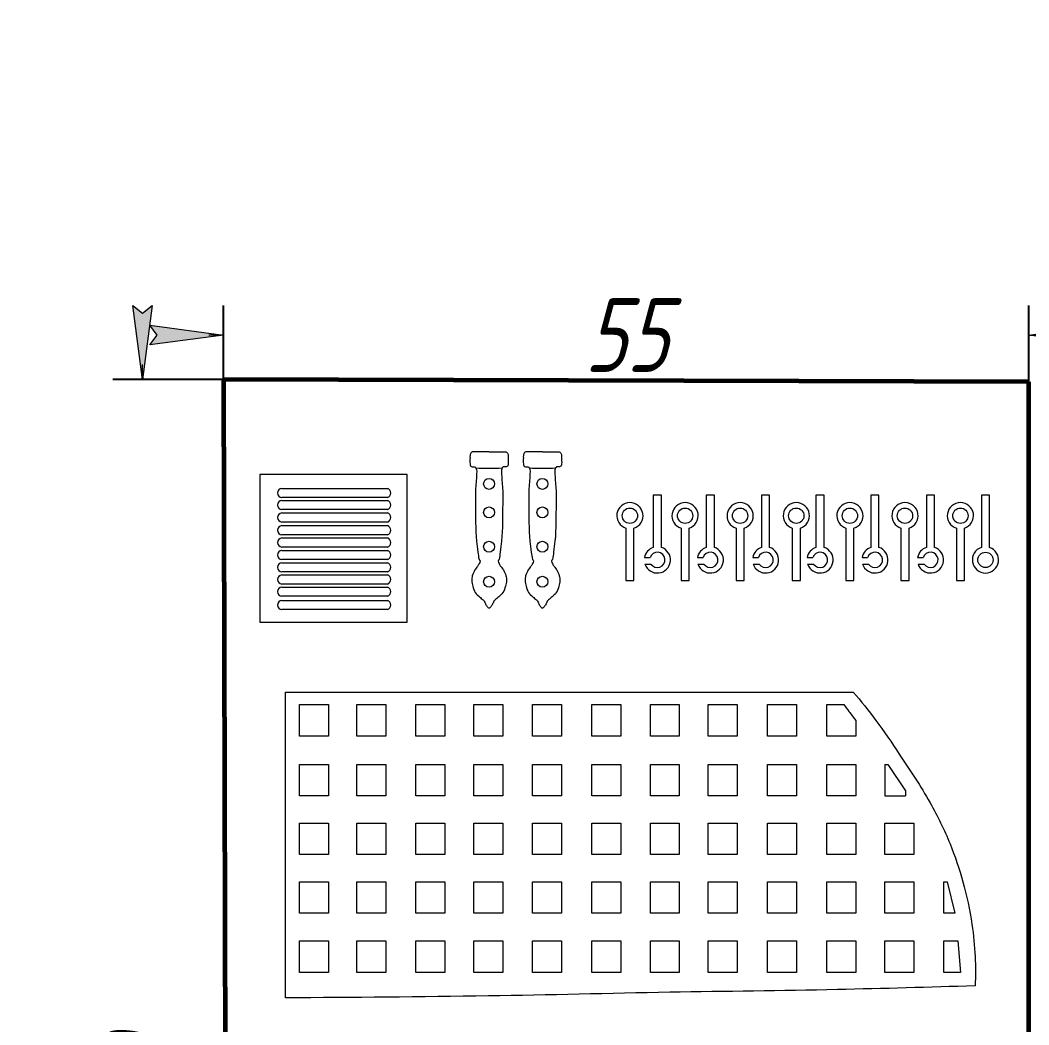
# Model space of a CAD drawing. Header units: millimetres. Extents: x 65 to 189, y 147 to 292.
# Drawn here: x 64.9 to 133.3, y 223.8 to 291.9 of the extents above; entities that cross this region are included whole.
import ezdxf

# ---------------------------------------------------------------- set-up
doc = ezdxf.new("R2010")
doc.units = ezdxf.units.MM
doc.linetypes.add('K5LT_BASIC', pattern=[0])
doc.linetypes.add('K5LT_THIN', pattern=[0])
doc.styles.add('KDIMTEXTSTYLE', font='GOST_AU.SHX', dxfattribs={"width": 0.96, "oblique": 15, "height": 5})
doc.dimstyles.new('KDIMSTYLE (1.00)', dxfattribs={"dimtxt": 5, "dimasz": 1, "dimexe": 2, "dimexo": 0, "dimgap": 1, "dimtad": 1, "dimtxsty": 'KDIMTEXTSTYLE', "dimsah": 1, "dimcen": 0, "dimdle": 1, "dimadec": 0, "dimazin": 0, "dimtfac": 0.667, "dimtmove": 0, "dimatfit": 3, "dimfxl": 1, "dimtvp": 1, "dimtolj": 1, "dimtzin": 0, "dimarcsym": 0})

# ---------------------------------------------------------------- blocks, each defined once
blk = doc.blocks.new('KDIMARROW_01')
blk.add_hatch(color=0).paths.add_polyline_path([(0, 0), (-5, 0.658), (-4.5, 0), (-5, -0.658)])
at = {"color": 0, "linetype": 'K5LT_THIN', "lineweight": 18}
for p, q in [((-4.5, 0), (-5, 0.658)), ((-5, 0.658), (0, 0)), ((0, 0), (-5, -0.658)), ((-5, -0.658), (-4.5, 0)), ((0, 0), (-1, 0))]:
    blk.add_line(p, q, dxfattribs=at)
blk = doc.blocks.new('U201')
at = {"color": 7, "linetype": 'K5LT_THIN', "lineweight": 18}
for p, q in [((123.55, 237.494), (125.516, 237.494)), ((123.55, 235.358), (123.55, 237.494)), ((125.516, 237.494), (125.516, 235.358)), ((125.516, 235.358), (123.55, 235.358))]:
    blk.add_line(p, q, dxfattribs=at)
blk = doc.blocks.new('U202')
at = {"color": 7, "linetype": 'K5LT_THIN', "lineweight": 18}
for p, q in [((123.55, 233.52), (125.516, 233.52)), ((123.55, 231.383), (123.55, 233.52)), ((125.516, 233.52), (125.516, 231.383)), ((125.516, 231.383), (123.55, 231.383))]:
    blk.add_line(p, q, dxfattribs=at)
blk = doc.blocks.new('U203')
at = {"color": 7, "linetype": 'K5LT_THIN', "lineweight": 18}
for p, q in [((123.55, 229.503), (125.516, 229.503)), ((123.55, 227.367), (123.55, 229.503)), ((125.516, 229.503), (125.516, 227.367)), ((125.516, 227.367), (123.55, 227.367))]:
    blk.add_line(p, q, dxfattribs=at)
blk = doc.blocks.new('U204')
at = {"color": 7, "linetype": 'K5LT_THIN', "lineweight": 18}
for p, q in [((119.619, 241.468), (121.584, 241.468)), ((119.619, 239.332), (119.619, 241.468)), ((121.584, 241.468), (121.584, 239.332)), ((121.584, 239.332), (119.619, 239.332))]:
    blk.add_line(p, q, dxfattribs=at)
blk = doc.blocks.new('U205')
at = {"color": 7, "linetype": 'K5LT_THIN', "lineweight": 18}
for p, q in [((119.619, 237.494), (121.584, 237.494)), ((119.619, 235.358), (119.619, 237.494)), ((121.584, 237.494), (121.584, 235.358)), ((121.584, 235.358), (119.619, 235.358))]:
    blk.add_line(p, q, dxfattribs=at)
blk = doc.blocks.new('U206')
at = {"color": 7, "linetype": 'K5LT_THIN', "lineweight": 18}
for p, q in [((119.619, 233.52), (121.584, 233.52)), ((119.619, 231.383), (119.619, 233.52)), ((121.584, 233.52), (121.584, 231.383)), ((121.584, 231.383), (119.619, 231.383))]:
    blk.add_line(p, q, dxfattribs=at)
blk = doc.blocks.new('U207')
at = {"color": 7, "linetype": 'K5LT_THIN', "lineweight": 18}
for p, q in [((119.619, 229.503), (121.584, 229.503)), ((119.619, 227.367), (119.619, 229.503)), ((121.584, 229.503), (121.584, 227.367)), ((121.584, 227.367), (119.619, 227.367))]:
    blk.add_line(p, q, dxfattribs=at)
blk = doc.blocks.new('U260')
at = {"color": 7, "linetype": 'K5LT_THIN', "lineweight": 18}
for p, q in [((91.174, 261.126), (81.174, 261.126)), ((81.174, 261.126), (81.174, 251.126)), ((91.174, 251.126), (91.174, 261.126)), ((81.174, 251.126), (91.174, 251.126))]:
    blk.add_line(p, q, dxfattribs=at)
blk = doc.blocks.new('U262')
at = {"color": 7, "linetype": 'K5LT_THIN', "lineweight": 18}
for p, q in [((83.852, 245.528), (85.818, 245.528)), ((83.852, 243.391), (83.852, 245.528)), ((85.818, 245.528), (85.818, 243.391)), ((85.818, 243.391), (83.852, 243.391))]:
    blk.add_line(p, q, dxfattribs=at)
blk = doc.blocks.new('U263')
at = {"color": 7, "linetype": 'K5LT_THIN', "lineweight": 18}
for p, q in [((83.852, 241.468), (85.818, 241.468)), ((83.852, 239.332), (83.852, 241.468)), ((85.818, 241.468), (85.818, 239.332)), ((85.818, 239.332), (83.852, 239.332))]:
    blk.add_line(p, q, dxfattribs=at)
blk = doc.blocks.new('U264')
at = {"color": 7, "linetype": 'K5LT_THIN', "lineweight": 18}
for p, q in [((83.852, 237.494), (85.818, 237.494)), ((83.852, 235.358), (83.852, 237.494)), ((85.818, 237.494), (85.818, 235.358)), ((85.818, 235.358), (83.852, 235.358))]:
    blk.add_line(p, q, dxfattribs=at)
blk = doc.blocks.new('U265')
at = {"color": 7, "linetype": 'K5LT_THIN', "lineweight": 18}
for p, q in [((83.852, 233.52), (85.818, 233.52)), ((83.852, 231.383), (83.852, 233.52)), ((85.818, 233.52), (85.818, 231.383)), ((85.818, 231.383), (83.852, 231.383))]:
    blk.add_line(p, q, dxfattribs=at)
blk = doc.blocks.new('U266')
at = {"color": 7, "linetype": 'K5LT_THIN', "lineweight": 18}
for p, q in [((83.852, 229.503), (85.818, 229.503)), ((83.852, 227.367), (83.852, 229.503)), ((85.818, 229.503), (85.818, 227.367)), ((85.818, 227.367), (83.852, 227.367))]:
    blk.add_line(p, q, dxfattribs=at)
blk = doc.blocks.new('U261')
for name in ['U262', 'U263', 'U264', 'U265', 'U266']:
    blk.add_blockref(name, (0, 0))
blk = doc.blocks.new('U268')
at = {"color": 7, "linetype": 'K5LT_THIN', "lineweight": 18}
for p, q in [((87.741, 245.528), (89.707, 245.528)), ((87.741, 243.391), (87.741, 245.528)), ((89.707, 245.528), (89.707, 243.391)), ((89.707, 243.391), (87.741, 243.391))]:
    blk.add_line(p, q, dxfattribs=at)
blk = doc.blocks.new('U269')
at = {"color": 7, "linetype": 'K5LT_THIN', "lineweight": 18}
for p, q in [((87.741, 241.468), (89.707, 241.468)), ((87.741, 239.332), (87.741, 241.468)), ((89.707, 241.468), (89.707, 239.332)), ((89.707, 239.332), (87.741, 239.332))]:
    blk.add_line(p, q, dxfattribs=at)
blk = doc.blocks.new('U270')
at = {"color": 7, "linetype": 'K5LT_THIN', "lineweight": 18}
for p, q in [((87.741, 237.494), (89.707, 237.494)), ((87.741, 235.358), (87.741, 237.494)), ((89.707, 237.494), (89.707, 235.358)), ((89.707, 235.358), (87.741, 235.358))]:
    blk.add_line(p, q, dxfattribs=at)
blk = doc.blocks.new('U271')
at = {"color": 7, "linetype": 'K5LT_THIN', "lineweight": 18}
for p, q in [((87.741, 233.52), (89.707, 233.52)), ((87.741, 231.383), (87.741, 233.52)), ((89.707, 233.52), (89.707, 231.383)), ((89.707, 231.383), (87.741, 231.383))]:
    blk.add_line(p, q, dxfattribs=at)
blk = doc.blocks.new('U272')
at = {"color": 7, "linetype": 'K5LT_THIN', "lineweight": 18}
for p, q in [((87.741, 229.503), (89.707, 229.503)), ((87.741, 227.367), (87.741, 229.503)), ((89.707, 229.503), (89.707, 227.367)), ((89.707, 227.367), (87.741, 227.367))]:
    blk.add_line(p, q, dxfattribs=at)
blk = doc.blocks.new('U267')
for name in ['U268', 'U269', 'U270', 'U271', 'U272']:
    blk.add_blockref(name, (0, 0))
blk = doc.blocks.new('U274')
at = {"color": 7, "linetype": 'K5LT_THIN', "lineweight": 18}
for p, q in [((91.758, 245.528), (93.723, 245.528)), ((91.758, 243.391), (91.758, 245.528)), ((93.723, 245.528), (93.723, 243.391)), ((93.723, 243.391), (91.758, 243.391))]:
    blk.add_line(p, q, dxfattribs=at)
blk = doc.blocks.new('U275')
at = {"color": 7, "linetype": 'K5LT_THIN', "lineweight": 18}
for p, q in [((91.758, 241.468), (93.723, 241.468)), ((91.758, 239.332), (91.758, 241.468)), ((93.723, 241.468), (93.723, 239.332)), ((93.723, 239.332), (91.758, 239.332))]:
    blk.add_line(p, q, dxfattribs=at)
blk = doc.blocks.new('U276')
at = {"color": 7, "linetype": 'K5LT_THIN', "lineweight": 18}
for p, q in [((91.758, 237.494), (93.723, 237.494)), ((91.758, 235.358), (91.758, 237.494)), ((93.723, 237.494), (93.723, 235.358)), ((93.723, 235.358), (91.758, 235.358))]:
    blk.add_line(p, q, dxfattribs=at)
blk = doc.blocks.new('U277')
at = {"color": 7, "linetype": 'K5LT_THIN', "lineweight": 18}
for p, q in [((91.758, 233.52), (93.723, 233.52)), ((91.758, 231.383), (91.758, 233.52)), ((93.723, 233.52), (93.723, 231.383)), ((93.723, 231.383), (91.758, 231.383))]:
    blk.add_line(p, q, dxfattribs=at)
blk = doc.blocks.new('U278')
at = {"color": 7, "linetype": 'K5LT_THIN', "lineweight": 18}
for p, q in [((91.758, 229.503), (93.723, 229.503)), ((91.758, 227.367), (91.758, 229.503)), ((93.723, 229.503), (93.723, 227.367)), ((93.723, 227.367), (91.758, 227.367))]:
    blk.add_line(p, q, dxfattribs=at)
blk = doc.blocks.new('U273')
for name in ['U274', 'U275', 'U276', 'U277', 'U278']:
    blk.add_blockref(name, (0, 0))
blk = doc.blocks.new('U280')
at = {"color": 7, "linetype": 'K5LT_THIN', "lineweight": 18}
for p, q in [((95.689, 245.528), (97.655, 245.528)), ((95.689, 243.391), (95.689, 245.528)), ((97.655, 245.528), (97.655, 243.391)), ((97.655, 243.391), (95.689, 243.391))]:
    blk.add_line(p, q, dxfattribs=at)
blk = doc.blocks.new('U281')
at = {"color": 7, "linetype": 'K5LT_THIN', "lineweight": 18}
for p, q in [((95.689, 241.468), (97.655, 241.468)), ((95.689, 239.332), (95.689, 241.468)), ((97.655, 241.468), (97.655, 239.332)), ((97.655, 239.332), (95.689, 239.332))]:
    blk.add_line(p, q, dxfattribs=at)
blk = doc.blocks.new('U282')
at = {"color": 7, "linetype": 'K5LT_THIN', "lineweight": 18}
for p, q in [((95.689, 237.494), (97.655, 237.494)), ((95.689, 235.358), (95.689, 237.494)), ((97.655, 237.494), (97.655, 235.358)), ((97.655, 235.358), (95.689, 235.358))]:
    blk.add_line(p, q, dxfattribs=at)
blk = doc.blocks.new('U283')
at = {"color": 7, "linetype": 'K5LT_THIN', "lineweight": 18}
for p, q in [((95.689, 233.52), (97.655, 233.52)), ((95.689, 231.383), (95.689, 233.52)), ((97.655, 233.52), (97.655, 231.383)), ((97.655, 231.383), (95.689, 231.383))]:
    blk.add_line(p, q, dxfattribs=at)
blk = doc.blocks.new('U284')
at = {"color": 7, "linetype": 'K5LT_THIN', "lineweight": 18}
for p, q in [((95.689, 229.503), (97.655, 229.503)), ((95.689, 227.367), (95.689, 229.503)), ((97.655, 229.503), (97.655, 227.367)), ((97.655, 227.367), (95.689, 227.367))]:
    blk.add_line(p, q, dxfattribs=at)
blk = doc.blocks.new('U279')
for name in ['U280', 'U281', 'U282', 'U283', 'U284']:
    blk.add_blockref(name, (0, 0))
blk = doc.blocks.new('U286')
at = {"color": 7, "linetype": 'K5LT_THIN', "lineweight": 18}
for p, q in [((99.663, 245.528), (101.629, 245.528)), ((99.663, 243.391), (99.663, 245.528)), ((101.629, 245.528), (101.629, 243.391)), ((101.629, 243.391), (99.663, 243.391))]:
    blk.add_line(p, q, dxfattribs=at)
blk = doc.blocks.new('U287')
at = {"color": 7, "linetype": 'K5LT_THIN', "lineweight": 18}
for p, q in [((99.663, 241.468), (101.629, 241.468)), ((99.663, 239.332), (99.663, 241.468)), ((101.629, 241.468), (101.629, 239.332)), ((101.629, 239.332), (99.663, 239.332))]:
    blk.add_line(p, q, dxfattribs=at)
blk = doc.blocks.new('U288')
at = {"color": 7, "linetype": 'K5LT_THIN', "lineweight": 18}
for p, q in [((99.663, 237.494), (101.629, 237.494)), ((99.663, 235.358), (99.663, 237.494)), ((101.629, 237.494), (101.629, 235.358)), ((101.629, 235.358), (99.663, 235.358))]:
    blk.add_line(p, q, dxfattribs=at)
blk = doc.blocks.new('U289')
at = {"color": 7, "linetype": 'K5LT_THIN', "lineweight": 18}
for p, q in [((99.663, 233.52), (101.629, 233.52)), ((99.663, 231.383), (99.663, 233.52)), ((101.629, 233.52), (101.629, 231.383)), ((101.629, 231.383), (99.663, 231.383))]:
    blk.add_line(p, q, dxfattribs=at)
blk = doc.blocks.new('U290')
at = {"color": 7, "linetype": 'K5LT_THIN', "lineweight": 18}
for p, q in [((99.663, 229.503), (101.629, 229.503)), ((99.663, 227.367), (99.663, 229.503)), ((101.629, 229.503), (101.629, 227.367)), ((101.629, 227.367), (99.663, 227.367))]:
    blk.add_line(p, q, dxfattribs=at)
blk = doc.blocks.new('U285')
for name in ['U286', 'U287', 'U288', 'U289', 'U290']:
    blk.add_blockref(name, (0, 0))
blk = doc.blocks.new('U292')
at = {"color": 7, "linetype": 'K5LT_THIN', "lineweight": 18}
for p, q in [((103.68, 245.528), (105.646, 245.528)), ((103.68, 243.391), (103.68, 245.528)), ((105.646, 245.528), (105.646, 243.391)), ((105.646, 243.391), (103.68, 243.391))]:
    blk.add_line(p, q, dxfattribs=at)
blk = doc.blocks.new('U293')
at = {"color": 7, "linetype": 'K5LT_THIN', "lineweight": 18}
for p, q in [((103.68, 241.468), (105.646, 241.468)), ((103.68, 239.332), (103.68, 241.468)), ((105.646, 241.468), (105.646, 239.332)), ((105.646, 239.332), (103.68, 239.332))]:
    blk.add_line(p, q, dxfattribs=at)
blk = doc.blocks.new('U294')
at = {"color": 7, "linetype": 'K5LT_THIN', "lineweight": 18}
for p, q in [((103.68, 237.494), (105.646, 237.494)), ((103.68, 235.358), (103.68, 237.494)), ((105.646, 237.494), (105.646, 235.358)), ((105.646, 235.358), (103.68, 235.358))]:
    blk.add_line(p, q, dxfattribs=at)
blk = doc.blocks.new('U295')
at = {"color": 7, "linetype": 'K5LT_THIN', "lineweight": 18}
for p, q in [((103.68, 233.52), (105.646, 233.52)), ((103.68, 231.383), (103.68, 233.52)), ((105.646, 233.52), (105.646, 231.383)), ((105.646, 231.383), (103.68, 231.383))]:
    blk.add_line(p, q, dxfattribs=at)
blk = doc.blocks.new('U296')
at = {"color": 7, "linetype": 'K5LT_THIN', "lineweight": 18}
for p, q in [((103.68, 229.503), (105.646, 229.503)), ((103.68, 227.367), (103.68, 229.503)), ((105.646, 229.503), (105.646, 227.367)), ((105.646, 227.367), (103.68, 227.367))]:
    blk.add_line(p, q, dxfattribs=at)
blk = doc.blocks.new('U291')
for name in ['U292', 'U293', 'U294', 'U295', 'U296']:
    blk.add_blockref(name, (0, 0))
blk = doc.blocks.new('U298')
at = {"color": 7, "linetype": 'K5LT_THIN', "lineweight": 18}
for p, q in [((107.654, 245.528), (109.62, 245.528)), ((107.654, 243.391), (107.654, 245.528)), ((109.62, 245.528), (109.62, 243.391)), ((109.62, 243.391), (107.654, 243.391))]:
    blk.add_line(p, q, dxfattribs=at)
blk = doc.blocks.new('U299')
at = {"color": 7, "linetype": 'K5LT_THIN', "lineweight": 18}
for p, q in [((107.654, 241.468), (109.62, 241.468)), ((107.654, 239.332), (107.654, 241.468)), ((109.62, 241.468), (109.62, 239.332)), ((109.62, 239.332), (107.654, 239.332))]:
    blk.add_line(p, q, dxfattribs=at)
blk = doc.blocks.new('U300')
at = {"color": 7, "linetype": 'K5LT_THIN', "lineweight": 18}
for p, q in [((107.654, 237.494), (109.62, 237.494)), ((107.654, 235.358), (107.654, 237.494)), ((109.62, 237.494), (109.62, 235.358)), ((109.62, 235.358), (107.654, 235.358))]:
    blk.add_line(p, q, dxfattribs=at)
blk = doc.blocks.new('U301')
at = {"color": 7, "linetype": 'K5LT_THIN', "lineweight": 18}
for p, q in [((107.654, 233.52), (109.62, 233.52)), ((107.654, 231.383), (107.654, 233.52)), ((109.62, 233.52), (109.62, 231.383)), ((109.62, 231.383), (107.654, 231.383))]:
    blk.add_line(p, q, dxfattribs=at)
blk = doc.blocks.new('U302')
at = {"color": 7, "linetype": 'K5LT_THIN', "lineweight": 18}
for p, q in [((107.654, 229.503), (109.62, 229.503)), ((107.654, 227.367), (107.654, 229.503)), ((109.62, 229.503), (109.62, 227.367)), ((109.62, 227.367), (107.654, 227.367))]:
    blk.add_line(p, q, dxfattribs=at)
blk = doc.blocks.new('U297')
for name in ['U298', 'U299', 'U300', 'U301', 'U302']:
    blk.add_blockref(name, (0, 0))
blk = doc.blocks.new('U304')
at = {"color": 7, "linetype": 'K5LT_THIN', "lineweight": 18}
for p, q in [((111.585, 245.528), (113.551, 245.528)), ((111.585, 243.391), (111.585, 245.528)), ((113.551, 245.528), (113.551, 243.391)), ((113.551, 243.391), (111.585, 243.391))]:
    blk.add_line(p, q, dxfattribs=at)
blk = doc.blocks.new('U305')
at = {"color": 7, "linetype": 'K5LT_THIN', "lineweight": 18}
for p, q in [((111.585, 241.468), (113.551, 241.468)), ((111.585, 239.332), (111.585, 241.468)), ((113.551, 241.468), (113.551, 239.332)), ((113.551, 239.332), (111.585, 239.332))]:
    blk.add_line(p, q, dxfattribs=at)
blk = doc.blocks.new('U306')
at = {"color": 7, "linetype": 'K5LT_THIN', "lineweight": 18}
for p, q in [((111.585, 237.494), (113.551, 237.494)), ((111.585, 235.358), (111.585, 237.494)), ((113.551, 237.494), (113.551, 235.358)), ((113.551, 235.358), (111.585, 235.358))]:
    blk.add_line(p, q, dxfattribs=at)
blk = doc.blocks.new('U307')
at = {"color": 7, "linetype": 'K5LT_THIN', "lineweight": 18}
for p, q in [((111.585, 233.52), (113.551, 233.52)), ((111.585, 231.383), (111.585, 233.52)), ((113.551, 233.52), (113.551, 231.383)), ((113.551, 231.383), (111.585, 231.383))]:
    blk.add_line(p, q, dxfattribs=at)
blk = doc.blocks.new('U308')
at = {"color": 7, "linetype": 'K5LT_THIN', "lineweight": 18}
for p, q in [((111.585, 229.503), (113.551, 229.503)), ((111.585, 227.367), (111.585, 229.503)), ((113.551, 229.503), (113.551, 227.367)), ((113.551, 227.367), (111.585, 227.367))]:
    blk.add_line(p, q, dxfattribs=at)
blk = doc.blocks.new('U303')
for name in ['U304', 'U305', 'U306', 'U307', 'U308']:
    blk.add_blockref(name, (0, 0))
blk = doc.blocks.new('U310')
at = {"color": 7, "linetype": 'K5LT_THIN', "lineweight": 18}
for p, q in [((115.602, 245.528), (117.568, 245.528)), ((115.602, 243.391), (115.602, 245.528)), ((117.568, 245.528), (117.568, 243.391)), ((117.568, 243.391), (115.602, 243.391))]:
    blk.add_line(p, q, dxfattribs=at)
blk = doc.blocks.new('U311')
at = {"color": 7, "linetype": 'K5LT_THIN', "lineweight": 18}
for p, q in [((115.602, 241.468), (117.568, 241.468)), ((115.602, 239.332), (115.602, 241.468)), ((117.568, 241.468), (117.568, 239.332)), ((117.568, 239.332), (115.602, 239.332))]:
    blk.add_line(p, q, dxfattribs=at)
blk = doc.blocks.new('U312')
at = {"color": 7, "linetype": 'K5LT_THIN', "lineweight": 18}
for p, q in [((115.602, 237.494), (117.568, 237.494)), ((115.602, 235.358), (115.602, 237.494)), ((117.568, 237.494), (117.568, 235.358)), ((117.568, 235.358), (115.602, 235.358))]:
    blk.add_line(p, q, dxfattribs=at)
blk = doc.blocks.new('U313')
at = {"color": 7, "linetype": 'K5LT_THIN', "lineweight": 18}
for p, q in [((115.602, 233.52), (117.568, 233.52)), ((115.602, 231.383), (115.602, 233.52)), ((117.568, 233.52), (117.568, 231.383)), ((117.568, 231.383), (115.602, 231.383))]:
    blk.add_line(p, q, dxfattribs=at)
blk = doc.blocks.new('U314')
at = {"color": 7, "linetype": 'K5LT_THIN', "lineweight": 18}
for p, q in [((115.602, 229.503), (117.568, 229.503)), ((115.602, 227.367), (115.602, 229.503)), ((117.568, 229.503), (117.568, 227.367)), ((117.568, 227.367), (115.602, 227.367))]:
    blk.add_line(p, q, dxfattribs=at)
blk = doc.blocks.new('U309')
for name in ['U310', 'U311', 'U312', 'U313', 'U314']:
    blk.add_blockref(name, (0, 0))
blk = doc.blocks.new('U417')
at = {"color": 7, "linetype": 'K5LT_THIN', "lineweight": 18}
for p, q in [((82.66, 260.181), (89.832, 260.181)), ((89.832, 259.563), (82.66, 259.563))]:
    blk.add_line(p, q, dxfattribs=at)
for centre, radius, start, end in [((82.682, 259.872), 0.31, 93.94987, 266.05013), ((89.734, 259.872), 0.324, 287.49232, 72.50768)]:
    blk.add_arc(centre, radius, start, end, dxfattribs=at)
blk = doc.blocks.new('U418')
at = {"color": 7, "linetype": 'K5LT_THIN', "lineweight": 18}
for p, q in [((82.66, 259.366), (89.832, 259.366)), ((89.832, 258.748), (82.66, 258.748))]:
    blk.add_line(p, q, dxfattribs=at)
for centre, radius, start, end in [((82.682, 259.057), 0.31, 93.94987, 266.05013), ((89.734, 259.057), 0.324, 287.49232, 72.50768)]:
    blk.add_arc(centre, radius, start, end, dxfattribs=at)
blk = doc.blocks.new('U419')
at = {"color": 7, "linetype": 'K5LT_THIN', "lineweight": 18}
for p, q in [((82.66, 258.522), (89.832, 258.522)), ((89.832, 257.903), (82.66, 257.903))]:
    blk.add_line(p, q, dxfattribs=at)
for centre, radius, start, end in [((82.682, 258.213), 0.31, 93.94987, 266.05013), ((89.734, 258.213), 0.324, 287.49232, 72.50768)]:
    blk.add_arc(centre, radius, start, end, dxfattribs=at)
blk = doc.blocks.new('U420')
at = {"color": 7, "linetype": 'K5LT_THIN', "lineweight": 18}
for p, q in [((82.66, 257.657), (89.832, 257.657)), ((89.832, 257.039), (82.66, 257.039))]:
    blk.add_line(p, q, dxfattribs=at)
for centre, radius, start, end in [((82.682, 257.348), 0.31, 93.94987, 266.05013), ((89.734, 257.348), 0.324, 287.49232, 72.50768)]:
    blk.add_arc(centre, radius, start, end, dxfattribs=at)
blk = doc.blocks.new('U421')
at = {"color": 7, "linetype": 'K5LT_THIN', "lineweight": 18}
for p, q in [((82.66, 256.822), (89.832, 256.822)), ((89.832, 256.204), (82.66, 256.204))]:
    blk.add_line(p, q, dxfattribs=at)
for centre, radius, start, end in [((82.682, 256.513), 0.31, 93.94987, 266.05013), ((89.734, 256.513), 0.324, 287.49232, 72.50768)]:
    blk.add_arc(centre, radius, start, end, dxfattribs=at)
blk = doc.blocks.new('U422')
at = {"color": 7, "linetype": 'K5LT_THIN', "lineweight": 18}
for p, q in [((82.66, 255.978), (89.832, 255.978)), ((89.832, 255.359), (82.66, 255.359))]:
    blk.add_line(p, q, dxfattribs=at)
for centre, radius, start, end in [((82.682, 255.668), 0.31, 93.94987, 266.05013), ((89.734, 255.668), 0.324, 287.49232, 72.50768)]:
    blk.add_arc(centre, radius, start, end, dxfattribs=at)
blk = doc.blocks.new('U423')
at = {"color": 7, "linetype": 'K5LT_THIN', "lineweight": 18}
for p, q in [((82.66, 255.143), (89.832, 255.143)), ((89.832, 254.525), (82.66, 254.525))]:
    blk.add_line(p, q, dxfattribs=at)
for centre, radius, start, end in [((82.682, 254.834), 0.31, 93.94987, 266.05013), ((89.734, 254.834), 0.324, 287.49232, 72.50768)]:
    blk.add_arc(centre, radius, start, end, dxfattribs=at)
blk = doc.blocks.new('U424')
at = {"color": 7, "linetype": 'K5LT_THIN', "lineweight": 18}
for p, q in [((82.66, 254.318), (89.832, 254.318)), ((89.832, 253.7), (82.66, 253.7))]:
    blk.add_line(p, q, dxfattribs=at)
for centre, radius, start, end in [((82.682, 254.009), 0.31, 93.94987, 266.05013), ((89.734, 254.009), 0.324, 287.49232, 72.50768)]:
    blk.add_arc(centre, radius, start, end, dxfattribs=at)
blk = doc.blocks.new('U425')
at = {"color": 7, "linetype": 'K5LT_THIN', "lineweight": 18}
for p, q in [((82.66, 253.493), (89.832, 253.493)), ((89.832, 252.875), (82.66, 252.875))]:
    blk.add_line(p, q, dxfattribs=at)
for centre, radius, start, end in [((82.682, 253.184), 0.31, 93.94987, 266.05013), ((89.734, 253.184), 0.324, 287.49232, 72.50768)]:
    blk.add_arc(centre, radius, start, end, dxfattribs=at)
blk = doc.blocks.new('U426')
at = {"color": 7, "linetype": 'K5LT_THIN', "lineweight": 18}
for p, q in [((82.66, 252.584), (89.832, 252.584)), ((89.832, 251.966), (82.66, 251.966))]:
    blk.add_line(p, q, dxfattribs=at)
for centre, radius, start, end in [((82.682, 252.275), 0.31, 93.94987, 266.05013), ((89.734, 252.275), 0.324, 287.49232, 72.50768)]:
    blk.add_arc(centre, radius, start, end, dxfattribs=at)
blk = doc.blocks.new('U428')
at = {"color": 7, "linetype": 'K5LT_THIN', "lineweight": 18}
for points, knots in [([(100.337, 262.664), (100.692, 262.664), (101.046, 262.664), (101.401, 262.664), (101.426, 262.664), (101.453, 262.671), (101.476, 262.664), (101.501, 262.656), (101.524, 262.634), (101.544, 262.615), (101.568, 262.592), (101.59, 262.564), (101.605, 262.534), (101.622, 262.498), (101.627, 262.455), (101.632, 262.414), (101.638, 262.361), (101.632, 262.306), (101.632, 262.252), (101.632, 262.118), (101.653, 261.98), (101.632, 261.848), (101.625, 261.806), (101.626, 261.758), (101.605, 261.723), (101.59, 261.699), (101.571, 261.679), (101.545, 261.661)], [0, 0, 0, 0, 1, 1, 1, 2, 2, 2, 3, 3, 3, 4, 4, 4, 5, 5, 5, 6, 6, 6, 7, 7, 7, 8, 8, 8, 9, 9, 9, 9]), ([(101.545, 261.661), (101.505, 261.651), (101.465, 261.645), (101.424, 261.641), (101.38, 261.637), (101.326, 261.661), (101.291, 261.641), (101.266, 261.627), (101.247, 261.597), (101.231, 261.571), (101.206, 261.531), (101.197, 261.479), (101.188, 261.431), (101.166, 261.329), (101.186, 261.221), (101.188, 261.115), (101.193, 260.757), (101.247, 260.399), (101.258, 260.041), (101.267, 259.74), (101.26, 259.439), (101.258, 259.138), (101.252, 258.294), (101.27, 257.446), (101.183, 256.607), (101.158, 256.361), (101.127, 256.116), (101.091, 255.871), (101.067, 255.704), (101.071, 255.528), (101.011, 255.371), (100.994, 255.328), (100.958, 255.287), (100.954, 255.244), (100.95, 255.192), (100.987, 255.134), (101.011, 255.083), (101.042, 255.016), (101.09, 254.956), (101.132, 254.893), (101.187, 254.811), (101.254, 254.737), (101.304, 254.652), (101.377, 254.53), (101.442, 254.397), (101.477, 254.261), (101.503, 254.156), (101.519, 254.044), (101.518, 253.936), (101.516, 253.809), (101.483, 253.68), (101.449, 253.557), (101.407, 253.407), (101.358, 253.249), (101.273, 253.122), (101.199, 253.011), (101.089, 252.922), (100.989, 252.83), (100.911, 252.759), (100.821, 252.701), (100.746, 252.626), (100.718, 252.599), (100.687, 252.574), (100.666, 252.543), (100.637, 252.501), (100.629, 252.445), (100.606, 252.399), (100.572, 252.33), (100.528, 252.267), (100.486, 252.203), (100.464, 252.169), (100.449, 252.126), (100.418, 252.103), (100.396, 252.087), (100.369, 252.076), (100.337, 252.071)], [0, 0, 0, 0, 1, 1, 1, 2, 2, 2, 3, 3, 3, 4, 4, 4, 5, 5, 5, 6, 6, 6, 7, 7, 7, 8, 8, 8, 9, 9, 9, 10, 10, 10, 11, 11, 11, 12, 12, 12, 13, 13, 13, 14, 14, 14, 15, 15, 15, 16, 16, 16, 17, 17, 17, 18, 18, 18, 19, 19, 19, 20, 20, 20, 21, 21, 21, 22, 22, 22, 23, 23, 23, 24, 24, 24, 25, 25, 25, 25])]:
    blk.add_open_spline(points, degree=3, knots=knots, dxfattribs=at)
blk = doc.blocks.new('U429')
at = {"color": 7, "linetype": 'K5LT_THIN', "lineweight": 18}
for points, knots in [([(100.337, 262.664), (99.983, 262.664), (99.628, 262.664), (99.274, 262.664), (99.249, 262.664), (99.222, 262.671), (99.199, 262.664), (99.173, 262.656), (99.151, 262.634), (99.131, 262.615), (99.107, 262.592), (99.084, 262.564), (99.07, 262.534), (99.052, 262.498), (99.048, 262.455), (99.043, 262.414), (99.036, 262.361), (99.043, 262.306), (99.043, 262.252), (99.043, 262.118), (99.021, 261.98), (99.043, 261.848), (99.05, 261.806), (99.049, 261.758), (99.07, 261.723), (99.084, 261.699), (99.104, 261.679), (99.129, 261.661)], [0, 0, 0, 0, 1, 1, 1, 2, 2, 2, 3, 3, 3, 4, 4, 4, 5, 5, 5, 6, 6, 6, 7, 7, 7, 8, 8, 8, 9, 9, 9, 9]), ([(99.129, 261.661), (99.17, 261.651), (99.21, 261.645), (99.251, 261.641), (99.295, 261.637), (99.349, 261.661), (99.384, 261.641), (99.408, 261.627), (99.428, 261.597), (99.444, 261.571), (99.469, 261.531), (99.477, 261.479), (99.487, 261.431), (99.508, 261.329), (99.489, 261.221), (99.487, 261.115), (99.482, 260.757), (99.427, 260.399), (99.417, 260.041), (99.408, 259.74), (99.414, 259.439), (99.417, 259.138), (99.423, 258.294), (99.405, 257.446), (99.491, 256.607), (99.517, 256.361), (99.548, 256.116), (99.583, 255.871), (99.608, 255.704), (99.604, 255.528), (99.664, 255.371), (99.68, 255.328), (99.717, 255.287), (99.72, 255.244), (99.725, 255.192), (99.688, 255.134), (99.664, 255.083), (99.632, 255.016), (99.585, 254.956), (99.543, 254.893), (99.488, 254.811), (99.421, 254.737), (99.371, 254.652), (99.298, 254.53), (99.233, 254.397), (99.198, 254.261), (99.171, 254.156), (99.155, 254.044), (99.157, 253.936), (99.159, 253.809), (99.192, 253.68), (99.226, 253.557), (99.268, 253.407), (99.316, 253.249), (99.402, 253.122), (99.476, 253.011), (99.586, 252.922), (99.685, 252.83), (99.763, 252.759), (99.854, 252.701), (99.929, 252.626), (99.956, 252.599), (99.987, 252.574), (100.009, 252.543), (100.038, 252.501), (100.046, 252.445), (100.069, 252.399), (100.102, 252.33), (100.147, 252.267), (100.189, 252.203), (100.211, 252.169), (100.225, 252.126), (100.257, 252.103), (100.279, 252.087), (100.306, 252.076), (100.337, 252.071)], [0, 0, 0, 0, 1, 1, 1, 2, 2, 2, 3, 3, 3, 4, 4, 4, 5, 5, 5, 6, 6, 6, 7, 7, 7, 8, 8, 8, 9, 9, 9, 10, 10, 10, 11, 11, 11, 12, 12, 12, 13, 13, 13, 14, 14, 14, 15, 15, 15, 16, 16, 16, 17, 17, 17, 18, 18, 18, 19, 19, 19, 20, 20, 20, 21, 21, 21, 22, 22, 22, 23, 23, 23, 24, 24, 24, 25, 25, 25, 25])]:
    blk.add_open_spline(points, degree=3, knots=knots, dxfattribs=at)
blk = doc.blocks.new('U427')
at = {"color": 7, "linetype": 'K5LT_THIN', "lineweight": 18}
for centre in [(100.337, 260.491), (100.337, 258.554), (100.337, 256.225), (100.337, 253.856)]:
    blk.add_circle(centre, 0.371, dxfattribs=at)
blk.add_open_spline([(99.444, 261.571), (99.742, 261.555), (100.04, 261.547), (100.337, 261.547), (100.635, 261.547), (100.933, 261.555), (101.231, 261.571)], degree=3, knots=[0, 0, 0, 0, 1, 1, 1, 2, 2, 2, 2], dxfattribs=at)
for name in ['U429', 'U428']:
    blk.add_blockref(name, (0, 0))
blk = doc.blocks.new('U431')
at = {"color": 7, "linetype": 'K5LT_THIN', "lineweight": 18}
for points, knots in [([(96.719, 262.664), (97.073, 262.664), (97.428, 262.664), (97.783, 262.664), (97.807, 262.664), (97.835, 262.671), (97.857, 262.664), (97.883, 262.656), (97.905, 262.634), (97.925, 262.615), (97.95, 262.592), (97.972, 262.564), (97.986, 262.534), (98.004, 262.498), (98.008, 262.455), (98.013, 262.414), (98.02, 262.361), (98.013, 262.306), (98.013, 262.252), (98.013, 262.118), (98.035, 261.98), (98.013, 261.848), (98.006, 261.806), (98.007, 261.758), (97.986, 261.723), (97.972, 261.699), (97.952, 261.679), (97.927, 261.661)], [0, 0, 0, 0, 1, 1, 1, 2, 2, 2, 3, 3, 3, 4, 4, 4, 5, 5, 5, 6, 6, 6, 7, 7, 7, 8, 8, 8, 9, 9, 9, 9]), ([(97.927, 261.661), (97.887, 261.651), (97.846, 261.645), (97.805, 261.641), (97.761, 261.637), (97.708, 261.661), (97.672, 261.641), (97.648, 261.627), (97.628, 261.597), (97.612, 261.571), (97.587, 261.531), (97.579, 261.479), (97.569, 261.431), (97.548, 261.329), (97.568, 261.221), (97.569, 261.115), (97.574, 260.757), (97.629, 260.399), (97.64, 260.041), (97.649, 259.74), (97.642, 259.439), (97.64, 259.138), (97.633, 258.294), (97.651, 257.446), (97.565, 256.607), (97.54, 256.361), (97.509, 256.116), (97.473, 255.871), (97.448, 255.704), (97.452, 255.528), (97.392, 255.371), (97.376, 255.328), (97.339, 255.287), (97.336, 255.244), (97.332, 255.192), (97.368, 255.134), (97.392, 255.083), (97.424, 255.016), (97.471, 254.956), (97.513, 254.893), (97.568, 254.811), (97.635, 254.737), (97.686, 254.652), (97.758, 254.53), (97.823, 254.397), (97.858, 254.261), (97.885, 254.156), (97.901, 254.044), (97.899, 253.936), (97.897, 253.809), (97.864, 253.68), (97.83, 253.557), (97.788, 253.407), (97.74, 253.249), (97.654, 253.122), (97.58, 253.011), (97.471, 252.922), (97.371, 252.83), (97.293, 252.759), (97.202, 252.701), (97.127, 252.626), (97.1, 252.599), (97.069, 252.574), (97.047, 252.543), (97.018, 252.501), (97.01, 252.445), (96.987, 252.399), (96.954, 252.33), (96.91, 252.267), (96.868, 252.203), (96.846, 252.169), (96.831, 252.126), (96.8, 252.103), (96.777, 252.087), (96.75, 252.076), (96.719, 252.071)], [0, 0, 0, 0, 1, 1, 1, 2, 2, 2, 3, 3, 3, 4, 4, 4, 5, 5, 5, 6, 6, 6, 7, 7, 7, 8, 8, 8, 9, 9, 9, 10, 10, 10, 11, 11, 11, 12, 12, 12, 13, 13, 13, 14, 14, 14, 15, 15, 15, 16, 16, 16, 17, 17, 17, 18, 18, 18, 19, 19, 19, 20, 20, 20, 21, 21, 21, 22, 22, 22, 23, 23, 23, 24, 24, 24, 25, 25, 25, 25])]:
    blk.add_open_spline(points, degree=3, knots=knots, dxfattribs=at)
blk = doc.blocks.new('U432')
at = {"color": 7, "linetype": 'K5LT_THIN', "lineweight": 18}
for points, knots in [([(96.719, 262.664), (96.364, 262.664), (96.01, 262.664), (95.655, 262.664), (95.63, 262.664), (95.603, 262.671), (95.58, 262.664), (95.555, 262.656), (95.532, 262.634), (95.512, 262.615), (95.488, 262.592), (95.466, 262.564), (95.452, 262.534), (95.434, 262.498), (95.43, 262.455), (95.425, 262.414), (95.418, 262.361), (95.425, 262.306), (95.425, 262.252), (95.425, 262.118), (95.403, 261.98), (95.425, 261.848), (95.431, 261.806), (95.43, 261.758), (95.452, 261.723), (95.466, 261.699), (95.486, 261.679), (95.511, 261.661)], [0, 0, 0, 0, 1, 1, 1, 2, 2, 2, 3, 3, 3, 4, 4, 4, 5, 5, 5, 6, 6, 6, 7, 7, 7, 8, 8, 8, 9, 9, 9, 9]), ([(95.511, 261.661), (95.551, 261.651), (95.592, 261.645), (95.632, 261.641), (95.676, 261.637), (95.73, 261.661), (95.765, 261.641), (95.79, 261.627), (95.81, 261.597), (95.825, 261.571), (95.85, 261.531), (95.859, 261.479), (95.869, 261.431), (95.89, 261.329), (95.87, 261.221), (95.869, 261.115), (95.863, 260.757), (95.809, 260.399), (95.798, 260.041), (95.789, 259.74), (95.796, 259.439), (95.798, 259.138), (95.805, 258.294), (95.786, 257.446), (95.873, 256.607), (95.898, 256.361), (95.929, 256.116), (95.965, 255.871), (95.989, 255.704), (95.986, 255.528), (96.045, 255.371), (96.062, 255.328), (96.098, 255.287), (96.102, 255.244), (96.106, 255.192), (96.069, 255.134), (96.045, 255.083), (96.014, 255.016), (95.966, 254.956), (95.925, 254.893), (95.87, 254.811), (95.802, 254.737), (95.752, 254.652), (95.68, 254.53), (95.615, 254.397), (95.58, 254.261), (95.553, 254.156), (95.537, 254.044), (95.539, 253.936), (95.541, 253.809), (95.573, 253.68), (95.608, 253.557), (95.649, 253.407), (95.698, 253.249), (95.783, 253.122), (95.858, 253.011), (95.967, 252.922), (96.067, 252.83), (96.145, 252.759), (96.235, 252.701), (96.311, 252.626), (96.338, 252.599), (96.369, 252.574), (96.39, 252.543), (96.42, 252.501), (96.428, 252.445), (96.45, 252.399), (96.484, 252.33), (96.528, 252.267), (96.57, 252.203), (96.592, 252.169), (96.607, 252.126), (96.638, 252.103), (96.661, 252.087), (96.688, 252.076), (96.719, 252.071)], [0, 0, 0, 0, 1, 1, 1, 2, 2, 2, 3, 3, 3, 4, 4, 4, 5, 5, 5, 6, 6, 6, 7, 7, 7, 8, 8, 8, 9, 9, 9, 10, 10, 10, 11, 11, 11, 12, 12, 12, 13, 13, 13, 14, 14, 14, 15, 15, 15, 16, 16, 16, 17, 17, 17, 18, 18, 18, 19, 19, 19, 20, 20, 20, 21, 21, 21, 22, 22, 22, 23, 23, 23, 24, 24, 24, 25, 25, 25, 25])]:
    blk.add_open_spline(points, degree=3, knots=knots, dxfattribs=at)
blk = doc.blocks.new('U430')
at = {"color": 7, "linetype": 'K5LT_THIN', "lineweight": 18}
for centre in [(96.719, 260.491), (96.719, 258.554), (96.719, 256.225), (96.719, 253.856)]:
    blk.add_circle(centre, 0.371, dxfattribs=at)
blk.add_open_spline([(95.825, 261.571), (96.123, 261.555), (96.421, 261.547), (96.719, 261.547), (97.017, 261.547), (97.315, 261.555), (97.612, 261.571)], degree=3, knots=[0, 0, 0, 0, 1, 1, 1, 2, 2, 2, 2], dxfattribs=at)
for name in ['U432', 'U431']:
    blk.add_blockref(name, (0, 0))
blk = doc.blocks.new('U433')
at = {"color": 7, "linetype": 'K5LT_THIN', "lineweight": 18}
for p, q in [((105.994, 257.488), (105.994, 253.936)), ((106.544, 253.936), (106.544, 257.488)), ((105.994, 253.936), (106.544, 253.936))]:
    blk.add_line(p, q, dxfattribs=at)
blk.add_circle((106.269, 258.333), 0.519, dxfattribs=at)
blk.add_arc((106.269, 258.333), 0.889, 288.00529, 251.99471, dxfattribs=at)
blk = doc.blocks.new('U434')
at = {"color": 7, "linetype": 'K5LT_THIN', "lineweight": 18}
for p, q in [((109.736, 257.488), (109.736, 253.936)), ((110.285, 253.936), (110.285, 257.488)), ((109.736, 253.936), (110.285, 253.936))]:
    blk.add_line(p, q, dxfattribs=at)
blk.add_circle((110.011, 258.333), 0.519, dxfattribs=at)
blk.add_arc((110.011, 258.333), 0.889, 288.00529, 251.99471, dxfattribs=at)
blk = doc.blocks.new('U435')
at = {"color": 7, "linetype": 'K5LT_THIN', "lineweight": 18}
for p, q in [((113.47, 257.488), (113.47, 253.936)), ((114.019, 253.936), (114.019, 257.488)), ((113.47, 253.936), (114.019, 253.936))]:
    blk.add_line(p, q, dxfattribs=at)
blk.add_circle((113.745, 258.333), 0.519, dxfattribs=at)
blk.add_arc((113.745, 258.333), 0.889, 288.00529, 251.99471, dxfattribs=at)
blk = doc.blocks.new('U436')
at = {"color": 7, "linetype": 'K5LT_THIN', "lineweight": 18}
for p, q in [((117.278, 257.488), (117.278, 253.936)), ((117.828, 253.936), (117.828, 257.488)), ((117.278, 253.936), (117.828, 253.936))]:
    blk.add_line(p, q, dxfattribs=at)
blk.add_circle((117.553, 258.333), 0.519, dxfattribs=at)
blk.add_arc((117.553, 258.333), 0.889, 288.00529, 251.99471, dxfattribs=at)
blk = doc.blocks.new('U437')
at = {"color": 7, "linetype": 'K5LT_THIN', "lineweight": 18}
for p, q in [((120.913, 257.488), (120.913, 253.936)), ((121.463, 253.936), (121.463, 257.488)), ((120.913, 253.936), (121.463, 253.936))]:
    blk.add_line(p, q, dxfattribs=at)
blk.add_circle((121.188, 258.333), 0.519, dxfattribs=at)
blk.add_arc((121.188, 258.333), 0.889, 288.00529, 251.99471, dxfattribs=at)
blk = doc.blocks.new('U438')
at = {"color": 7, "linetype": 'K5LT_THIN', "lineweight": 18}
for p, q in [((124.647, 257.488), (124.647, 253.936)), ((125.197, 253.936), (125.197, 257.488)), ((124.647, 253.936), (125.197, 253.936))]:
    blk.add_line(p, q, dxfattribs=at)
blk.add_circle((124.922, 258.333), 0.519, dxfattribs=at)
blk.add_arc((124.922, 258.333), 0.889, 288.00529, 251.99471, dxfattribs=at)
blk = doc.blocks.new('U439')
at = {"color": 7, "linetype": 'K5LT_THIN', "lineweight": 18}
for p, q in [((128.406, 257.488), (128.406, 253.936)), ((128.956, 253.936), (128.956, 257.488)), ((128.406, 253.936), (128.956, 253.936))]:
    blk.add_line(p, q, dxfattribs=at)
blk.add_circle((128.681, 258.333), 0.519, dxfattribs=at)
blk.add_arc((128.681, 258.333), 0.889, 288.00529, 251.99471, dxfattribs=at)
blk = doc.blocks.new('U440')
at = {"color": 7, "linetype": 'K5LT_THIN', "lineweight": 18}
for p, q in [((130.657, 259.733), (130.107, 259.733)), ((130.107, 259.733), (130.107, 256.181)), ((130.657, 256.181), (130.657, 259.733))]:
    blk.add_line(p, q, dxfattribs=at)
blk.add_circle((130.382, 255.336), 0.519, dxfattribs=at)
blk.add_arc((130.382, 255.336), 0.889, 108.00529, 71.99471, dxfattribs=at)
blk = doc.blocks.new('U441')
at = {"color": 7, "linetype": 'K5LT_THIN', "lineweight": 18}
for p, q in [((126.923, 259.733), (126.373, 259.733)), ((126.373, 259.733), (126.373, 256.181)), ((126.923, 256.181), (126.923, 259.733)), ((125.775, 255.504), (126.157, 255.504)), ((125.806, 255.051), (126.214, 255.051))]:
    blk.add_line(p, q, dxfattribs=at)
for radius, start, end in [(0.889, 108.00529, 169.08338), (0.889, 198.68882, 71.99471), (0.519, 213.27858, 161.07682)]:
    blk.add_arc((126.648, 255.336), radius, start, end, dxfattribs=at)
blk = doc.blocks.new('U442')
at = {"color": 7, "linetype": 'K5LT_THIN', "lineweight": 18}
for p, q in [((123.157, 259.733), (122.607, 259.733)), ((122.607, 259.733), (122.607, 256.181)), ((123.157, 256.181), (123.157, 259.733)), ((122.009, 255.504), (122.391, 255.504)), ((122.04, 255.051), (122.448, 255.051))]:
    blk.add_line(p, q, dxfattribs=at)
for radius, start, end in [(0.889, 108.00529, 169.08338), (0.889, 198.68882, 71.99471), (0.519, 213.27858, 161.07682)]:
    blk.add_arc((122.882, 255.336), radius, start, end, dxfattribs=at)
blk = doc.blocks.new('U443')
at = {"color": 7, "linetype": 'K5LT_THIN', "lineweight": 18}
for p, q in [((119.436, 259.733), (118.886, 259.733)), ((118.886, 259.733), (118.886, 256.181)), ((119.436, 256.181), (119.436, 259.733)), ((118.288, 255.504), (118.67, 255.504)), ((118.319, 255.051), (118.727, 255.051))]:
    blk.add_line(p, q, dxfattribs=at)
for radius, start, end in [(0.889, 108.00529, 169.08338), (0.889, 198.68882, 71.99471), (0.519, 213.27858, 161.07682)]:
    blk.add_arc((119.161, 255.336), radius, start, end, dxfattribs=at)
blk = doc.blocks.new('U444')
at = {"color": 7, "linetype": 'K5LT_THIN', "lineweight": 18}
for p, q in [((115.744, 259.733), (115.194, 259.733)), ((115.194, 259.733), (115.194, 256.181)), ((115.744, 256.181), (115.744, 259.733)), ((114.596, 255.504), (114.978, 255.504)), ((114.627, 255.051), (115.035, 255.051))]:
    blk.add_line(p, q, dxfattribs=at)
for radius, start, end in [(0.889, 108.00529, 169.08338), (0.889, 198.68882, 71.99471), (0.519, 213.27858, 161.07682)]:
    blk.add_arc((115.469, 255.336), radius, start, end, dxfattribs=at)
blk = doc.blocks.new('U445')
at = {"color": 7, "linetype": 'K5LT_THIN', "lineweight": 18}
for p, q in [((111.994, 259.733), (111.445, 259.733)), ((111.445, 259.733), (111.445, 256.181)), ((111.994, 256.181), (111.994, 259.733)), ((110.847, 255.504), (111.229, 255.504)), ((110.878, 255.051), (111.286, 255.051))]:
    blk.add_line(p, q, dxfattribs=at)
for radius, start, end in [(0.889, 108.00529, 169.08338), (0.889, 198.68882, 71.99471), (0.519, 213.27858, 161.07682)]:
    blk.add_arc((111.72, 255.336), radius, start, end, dxfattribs=at)
blk = doc.blocks.new('U446')
at = {"color": 7, "linetype": 'K5LT_THIN', "lineweight": 18}
for p, q in [((108.402, 259.733), (107.853, 259.733)), ((107.853, 259.733), (107.853, 256.181)), ((108.402, 256.181), (108.402, 259.733)), ((107.255, 255.504), (107.637, 255.504)), ((107.286, 255.051), (107.694, 255.051))]:
    blk.add_line(p, q, dxfattribs=at)
for radius, start, end in [(0.889, 108.00529, 169.08338), (0.889, 198.68882, 71.99471), (0.519, 213.27858, 161.07682)]:
    blk.add_arc((108.128, 255.336), radius, start, end, dxfattribs=at)
blk = doc.blocks.new('U200')
at = {"color": 5, "linetype": 'K5LT_BASIC', "lineweight": 60, "true_color": 0x0000ff}
for p, q in [((78.704, 267.572), (79.029, 147.249)), ((133.321, 267.414), (78.704, 267.572)), ((133.321, 147.249), (133.321, 267.414))]:
    blk.add_line(p, q, dxfattribs=at)
at = {"color": 7, "linetype": 'K5LT_THIN', "lineweight": 18}
for p, q in [((82.912, 225.647), (82.912, 246.379)), ((82.912, 246.379), (121.406, 246.379)), ((119.619, 245.528), (120.765, 245.528)), ((119.619, 243.391), (119.619, 245.528)), ((121.584, 244.459), (121.584, 243.391)), ((121.584, 243.391), (119.619, 243.391)), ((123.55, 241.468), (123.55, 239.332)), ((123.55, 241.468), (123.771, 241.468)), ((123.771, 241.468), (124.958, 239.672)), ((124.958, 239.672), (124.958, 239.332)), ((123.55, 239.332), (124.958, 239.332)), ((127.567, 231.383), (127.567, 233.52)), ((127.567, 233.52), (127.778, 233.52)), ((127.778, 233.52), (128.311, 231.383)), ((128.311, 231.383), (127.567, 231.383)), ((127.567, 227.367), (127.567, 229.503)), ((127.567, 229.503), (128.508, 229.503)), ((128.508, 229.503), (128.697, 227.367)), ((128.697, 227.367), (127.567, 227.367))]:
    blk.add_line(p, q, dxfattribs=at)
for points, knots in [([(121.406, 246.379), (121.944, 245.756), (122.459, 245.116), (122.952, 244.459), (123.508, 243.718), (124.019, 242.942), (124.533, 242.171), (125.254, 241.089), (125.993, 240.011), (126.62, 238.874), (127.117, 237.971), (127.593, 237.046), (127.98, 236.092), (128.319, 235.255), (128.604, 234.39), (128.845, 233.52), (129.108, 232.572), (129.32, 231.603), (129.463, 230.631), (129.571, 229.904), (129.647, 229.169), (129.682, 228.435), (129.712, 227.778), (129.712, 227.12), (129.682, 226.461)], [0, 0, 0, 0, 1, 1, 1, 2, 2, 2, 3, 3, 3, 4, 4, 4, 5, 5, 5, 6, 6, 6, 7, 7, 7, 8, 8, 8, 8]), ([(129.682, 226.461), (126.567, 226.36), (123.452, 226.275), (120.336, 226.206), (116.549, 226.121), (112.761, 226.088), (108.973, 226.02), (104.873, 225.946), (100.773, 225.837), (96.672, 225.776), (92.086, 225.708), (87.499, 225.665), (82.912, 225.647)], [0, 0, 0, 0, 1, 1, 1, 2, 2, 2, 3, 3, 3, 4, 4, 4, 4])]:
    blk.add_open_spline(points, degree=3, knots=knots, dxfattribs=at)
blk.add_open_spline([(120.765, 245.528), (121.311, 244.815), (121.038, 245.172), (121.584, 244.459)], degree=3, dxfattribs=at)
for name in ['U430', 'U427', 'U260', 'U417', 'U418', 'U446', 'U445', 'U444', 'U443', 'U442', 'U441', 'U440', 'U433', 'U434', 'U435', 'U436', 'U437', 'U438', 'U439', 'U419', 'U420', 'U421', 'U422', 'U423', 'U424', 'U425', 'U426', 'U261', 'U267', 'U273', 'U279', 'U285', 'U291', 'U297', 'U303', 'U309', 'U204', 'U205', 'U201', 'U206', 'U202', 'U207', 'U203']:
    blk.add_blockref(name, (0, 0))

msp = doc.modelspace()

# ---------------------------------------------------------------- block references
msp.add_blockref('U200', (0, 0))

# ---------------------------------------------------------------- dimensions: what is measured, and where the dimension line sits
at = {"color": 7}
msp.add_linear_dim(base=(78.704, 270.583), p1=(133.321, 267.414), p2=(78.704, 267.572), location=(106.013, 270.583), text='\\H5.0;\\W0.965;\\Q15;\\H5.0;\\W0.965;\\Q15;\\Q15;55', dimstyle='KDIMSTYLE (1.00)', override={"dimexo": 0, "dimblk1": 'KDIMARROW_01', "dimblk2": 'KDIMARROW_01', "dimse1": 0, "dimse2": 0, "dimclrt": 7, "dimtolj": 1}, dxfattribs=at).render()
msp.add_linear_dim(base=(73.209, 147.249), p1=(78.704, 267.572), p2=(79.029, 147.249), angle=90, location=(73.209, 219.249), text='\\H5.0;\\W0.965;\\Q15;\\H5.0;\\W0.965;\\Q15;\\Q15;120', dimstyle='KDIMSTYLE (1.00)', override={"dimexo": 0, "dimblk1": 'KDIMARROW_01', "dimblk2": 'KDIMARROW_01', "dimse1": 0, "dimse2": 0, "dimclrt": 7, "dimtolj": 1}, dxfattribs=at).render()

doc.saveas('drawing.dxf')
